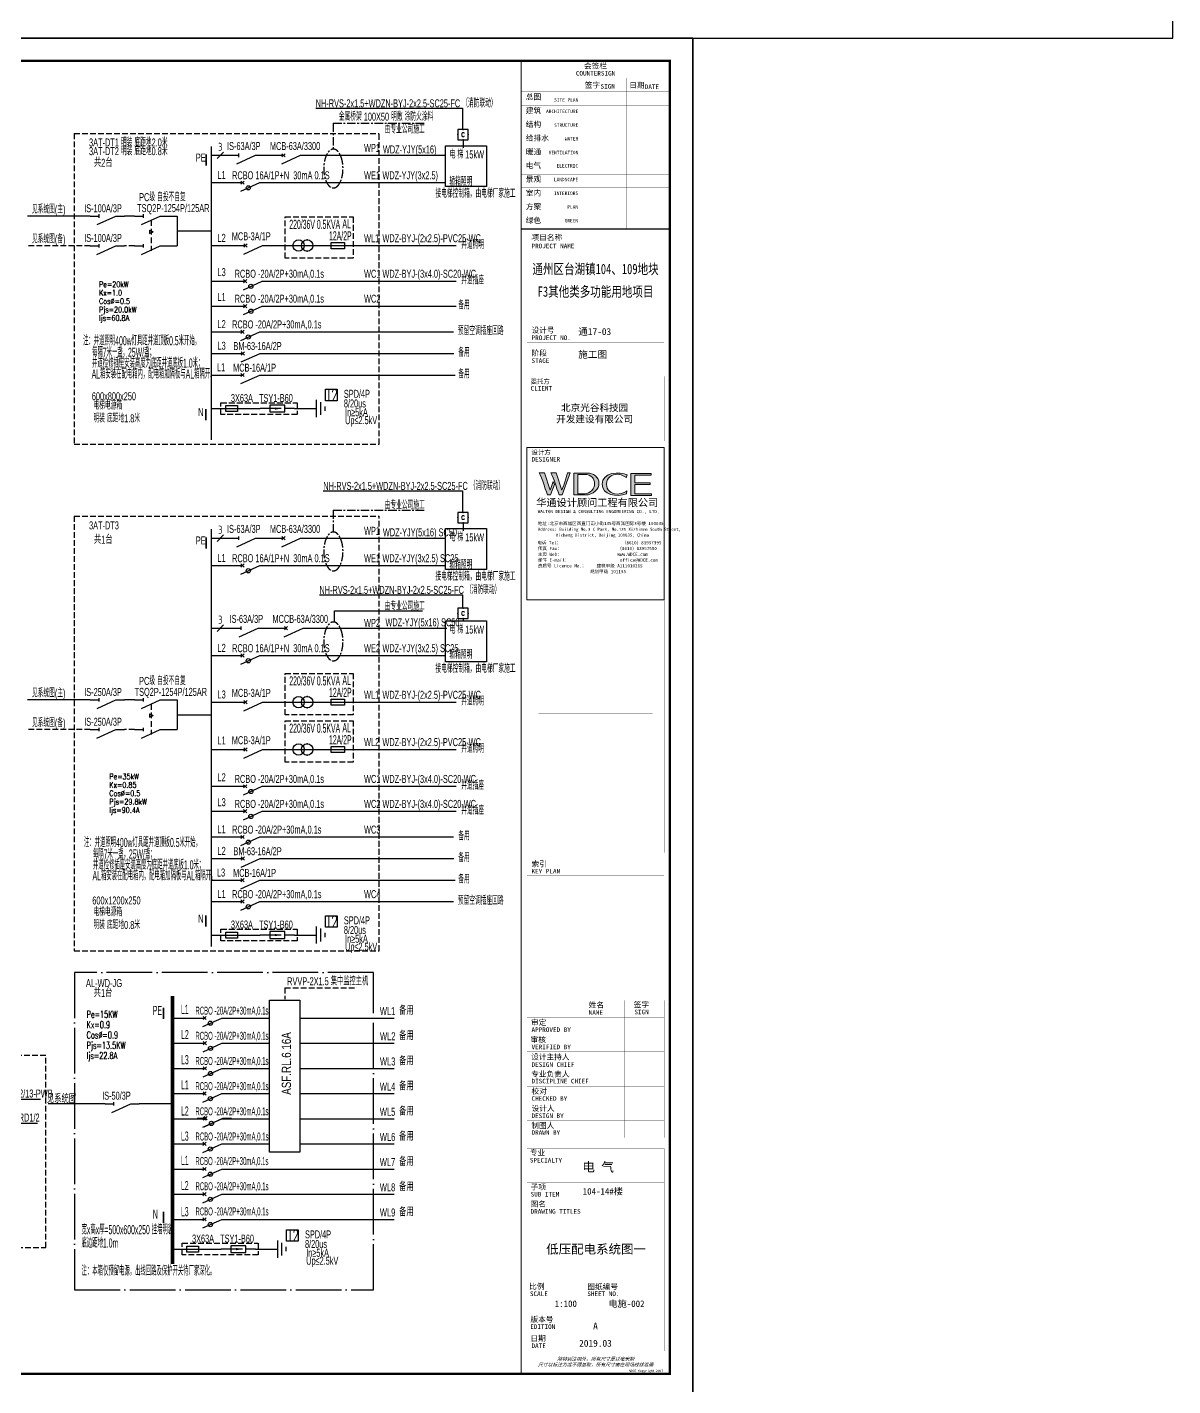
# Model space of a CAD drawing. Extents: x -118086 to 144314, y -110039 to 305761.
# Drawn here: x 82074 to 132184, y 187436 to 246836 of the extents above; entities that cross this region are included whole.
import ezdxf
from ezdxf.enums import TextEntityAlignment as Align

# ---------------------------------------------------------------- set-up
doc = ezdxf.new("R2010")
doc.units = 0
doc.header["$LTSCALE"] = 1000
for name, pattern in [('CENTER', [0.6, 0.375, -0.075, 0.075, -0.075]), ('CONTINOUS', [0]), ('DASH', [0.35, 0.25, -0.1]), ('DOTE', [2.42, 2, -0.2, 0.02, -0.2]), ('HIDDEN', [0.375, 0.25, -0.125])]:
    doc.linetypes.add(name, pattern=pattern)
doc.layers.get('0').update_dxf_attribs({"linetype": 'CONTINUOUS'})
doc.layers.get('Defpoints').update_dxf_attribs({"linetype": 'CONTINUOUS'})
for name, color, linetype in [('ACS_SFG_FM', 3, 'CONTINUOUS'), ('D-TEXT', 7, 'CONTINUOUS'), ('DIM-动力', 3, 'CONTINUOUS'), ('DIM-箱柜', 3, 'CONTINUOUS'), ('DOTLN', 2, 'DASH'), ('DQ', 7, 'CONTINOUS'), ('EL-1', 4, 'DASH'), ('ELEMENT', 3, 'CONTINUOUS'), ('EQUIP-动力', 3, 'CONTINUOUS'), ('EQUIP-消防', 3, 'CONTINUOUS'), ('SHEET_LINE', 6, 'CONTINUOUS'), ('SIG_TEXT', 7, 'CONTINUOUS'), ('TEL_TEXT', 3, 'CONTINUOUS'), ('TEL_TITLE', 7, 'CONTINUOUS'), ('WIRE-照明', 1, 'CONTINUOUS'), ('内审意见修改', 2, 'CONTINUOUS'), ('字', 7, 'CONTINUOUS')]:
    doc.layers.add(name, color=color, linetype=linetype)
doc.layers.add('内审要求修改2.10', color=6, linetype='CONTINUOUS', plot=False)
doc.layers.get('内审要求修改2.10').off()
doc.styles.add('_COMPLEX', font='ros.shx', dxfattribs={"width": 0.6, "bigfont": 'jd.shx'})
doc.styles.add('_HZTXT', font='ROS', dxfattribs={"width": 0.8, "bigfont": 'JD'})
doc.styles.add('_TEL_DIM', font='ROMANS2', dxfattribs={"width": 0.8, "height": 3.5, "bigfont": 'HZDF2'})
doc.styles.add('B', font='ros.shx', dxfattribs={"width": 0.8, "bigfont": 'jd.shx'})
doc.styles.add('DIM_FONT', font='ROMANS', dxfattribs={"bigfont": 'HZTXT'})
doc.styles.add('JD', font='ros.shx', dxfattribs={"width": 0.8, "height": 600, "bigfont": 'hztxt.shx'})
doc.styles.get("Standard").update_dxf_attribs({"font": 'GBENOR', "bigfont": 'GBCBIG'})
doc.styles.add('华文细黑', font='STXIHEI.TTF')
doc.styles.add('图签信息$0$hwxh', font='STXIHEI.TTF')
doc.styles.add('图签信息$0$华文细黑', font='STXIHEI.TTF', dxfattribs={"height": 10})

# ---------------------------------------------------------------- blocks, each defined once
blk = doc.blocks.new('SADF AGF AERG AER GER')
at = {"layer": 'DIM-箱柜'}
blk.add_lwpolyline([(-462150, -1228514), (-378050, -1228514), (-378050, -1287914), (-462150, -1287914)], close=True, dxfattribs=at)
blk = doc.blocks.new('A$C6873132B')
at = {"layer": 'DIM-箱柜'}
blk.add_blockref('SADF AGF AERG AER GER', (378050, 1287914), dxfattribs=at)
blk = doc.blocks.new('M_M7')
for p, q in [((-0.25, -0.2), (0, -0.75)), ((-0.047, -0.297), (0.047, -0.203)), ((-0.047, -0.203), (0.047, -0.297))]:
    blk.add_line(p, q)
for points in [[(0, 0), (0, -0.25)], [(0, -0.75), (0, -1)]]:
    blk.add_lwpolyline(points)
at = {"width": 0.8, "flags": 9}
blk.add_attdef('S', (0.25, -0.5), '', height=0.2, dxfattribs=at)
blk = doc.blocks.new('M_M19DXM')
for p, q in [((-0.25, -0.2), (0, -0.75)), ((-0.047, -0.203), (0.047, -0.297)), ((-0.047, -0.297), (0.047, -0.203))]:
    blk.add_line(p, q)
for points in [[(0, 0), (0, -0.25)], [(0, -0.75), (0, -1)]]:
    blk.add_lwpolyline(points)
blk.add_circle((-0.151, -0.417), 0.0615)
at = {"style": 'DIM_FONT', "width": 0.8, "flags": 9}
blk.add_attdef('S', (0.25, -0.5), '', height=0.2, dxfattribs=at)
blk = doc.blocks.new('M_M8')
for p, q in [((-0.25, -0.2), (0, -0.75)), ((0.05, -0.25), (-0.05, -0.25))]:
    blk.add_line(p, q)
for points in [[(0, 0), (0, -0.25)], [(0, -0.75), (0, -1)]]:
    blk.add_lwpolyline(points)
at = {"style": 'DIM_FONT', "width": 0.8, "flags": 9}
blk.add_attdef('S', (0.25, -0.5), '', height=0.2, dxfattribs=at)
blk = doc.blocks.new('$equip$00002046')
for p, q in [((0.5, 0), (-0.5, 0)), ((-0.5, 0), (-0.5, -1)), ((0.5, -1), (0.5, 0)), ((-0.5, -1), (0.5, -1))]:
    blk.add_line(p, q)
for p in [(0, 0), (-0.5, -0.5), (0, -1), (0.5, -0.5)]:
    blk.add_point(p)
at = {"layer": 'TEL_TEXT', "style": '_TEL_DIM', "flags": 1}
blk.add_attdef('A', text='', height=0.00002, dxfattribs=at).set_placement((0, 0), align=Align.MIDDLE_CENTER)
at = {"layer": 'TEL_TEXT', "style": '_TEL_DIM'}
blk.add_attdef('$TEXT$', text='', height=0.4, dxfattribs=at).set_placement((0, -0.5), align=Align.MIDDLE_CENTER)
blk = doc.blocks.new('$TelecSys$00000014')
blk.add_line((0.4, 0.4), (-0.4, -0.4))
at = {"width": 0.8}
blk.add_attdef('N', text='', height=1, dxfattribs=at).set_placement((-0.02, 1.06), align=Align.MIDDLE)
blk = doc.blocks.new('$equip$00001977')
for centre in [(0, -0.5), (0, -1.25)]:
    blk.add_circle(centre, 0.5)
for p in [(0, 0), (-0.5, -1.25), (0, -1.75), (0.5, -1.25)]:
    blk.add_point(p)
at = {"flags": 9}
blk.add_attdef('A', (0, 0), '', height=0.00002, dxfattribs=at)
blk = doc.blocks.new('M_M24')
for p, q in [((-0.25, -0.375), (0.25, -0.375)), ((-0.1875, -0.5), (0.1875, -0.5)), ((-0.0625, -0.625), (0.0625, -0.625))]:
    blk.add_line(p, q)
blk.add_lwpolyline([(0, 0), (0, -0.375)])
at = {"width": 0.8, "flags": 9}
blk.add_attdef('S', (0.25, -0.5), '', height=0.2, dxfattribs=at)
blk = doc.blocks.new('M_M17')
for p, q in [((-0.1, -0.717), (-0.1, -0.283)), ((-0.1, -0.283), (0.1, -0.283)), ((0, -0.383), (0, -0.717)), ((0.1, -0.283), (0.1, -0.717)), ((0.1, -0.717), (-0.1, -0.717))]:
    blk.add_line(p, q)
for points in [[(0, 0), (0, -0.283)], [(0, -0.717), (0, -1)]]:
    blk.add_lwpolyline(points)
for points in [[(-0.033, -0.567), (0.033, -0.567), (0, -0.367), (0.033, -0.567)], [(0.033, -0.567), (0, -0.367), (-0.033, -0.567), (0.033, -0.567)], [(0, -0.367), (-0.033, -0.567), (0.033, -0.567), (0, -0.367)]]:
    blk.add_solid(points)
at = {"width": 0.8, "flags": 9}
blk.add_attdef('S', (0.25, -0.5), '', height=0.2, dxfattribs=at)
blk = doc.blocks.new('T2')
at = {"layer": 'DOTLN', "linetype": 'DASH'}
blk.add_lwpolyline([(90187, 212212), (93515, 212212), (93515, 211702), (90187, 211702)], close=True, dxfattribs=at)
at = {"layer": 'ELEMENT'}
blk.add_lwpolyline([(90398, 211827), (90398, 212087), (90908, 212087), (90908, 211827)], close=True, dxfattribs=at)
at = {"layer": 'TEL_TEXT', "ltscale": 2}
blk.add_lwpolyline([(94753, 212803), (95266, 212803), (95266, 212299), (94753, 212299)], close=True, dxfattribs=at)
at = {"layer": 'WIRE-照明'}
for p, q in [((89771, 211957), (91898, 211957)), ((93398, 211957), (94211, 211957))]:
    blk.add_line(p, q, dxfattribs=at)
at = {"layer": 'ELEMENT', "yscale": 1500, "zscale": 1500}
for name, p, xscale, rotation in [('M_M17', (93398, 211957), -1500, 270), ('M_M24', (93805, 211957), 1500, 90)]:
    blk.add_blockref(name, p, dxfattribs=dict(at, xscale=xscale, rotation=rotation))
at = {"layer": 'TEL_TEXT', "style": '_TEL_DIM', "width": 0.64}
blk.add_text('T2', height=500, dxfattribs=at).set_placement((94798, 212299))
at = {"layer": 'TEL_TEXT', "ltscale": 2, "style": '_COMPLEX', "width": 0.6}
for s, p in [('SPD/4P', (95563, 212426)), ('3X63A   TSY1-B60', (90622, 212242)), ('8/20us', (95563, 212005)), ('Up≤2.5kV', (95615, 211275)), ('In≥5kA', (95615, 211621))]:
    blk.add_text(s, height=350, dxfattribs=at).set_placement(p)
blk = doc.blocks.new('图签信息$0$WDCE Copyright200X')
at = {"const_width": 0.016}
blk.add_lwpolyline([(-10.6, 1.26, 1), (-11.4, 1.26, 1)], format="xyb", close=True, dxfattribs=at)
at = {"style": '图签信息$0$华文细黑'}
for s, p in [('WDCE ', (-11.46, 0.5)), ('     Copyright ', (-3.51, 0.5))]:
    blk.add_text(s, height=1, dxfattribs=at).set_placement(p, align=Align.BOTTOM_RIGHT)
blk.add_text('c', height=0.6, dxfattribs=at).set_placement((-11.04, 1.35), align=Align.MIDDLE_CENTER)
blk.add_attdef('200X', text='', height=1, dxfattribs=at).set_placement((-0.45, 0.5), align=Align.BOTTOM_RIGHT)
blk = doc.blocks.new('图签信息$0$logo2')
h = blk.add_hatch(color=7)
h.paths.add_polyline_path([(19.02, -7.36), (15.84, -7.36), (15.84, -3.97), (18.97, -3.97), (18.97, -4.24), (16.46, -4.24), (16.46, -5.45), (18.81, -5.45), (18.81, -5.69), (16.47, -5.69), (16.47, -7.12), (19.02, -7.12)])
edge = h.paths.add_edge_path()
edge.add_spline(control_points=[(15.26, -4.21), (15.26, -4.21), (15.13, -4.65), (15.13, -4.65), (15.13, -4.65), (14.62, -4.1), (13.73, -4.1), (13.04, -4.1), (12.07, -4.54), (12.08, -5.62), (12.08, -6.49), (12.77, -7.16), (13.73, -7.17), (14.66, -7.17), (15.23, -6.68), (15.23, -6.68), (15.23, -6.68), (15.16, -7.11), (15.16, -7.11), (13.63, -7.7), (11.42, -7.29), (11.41, -5.64), (11.4, -3.72), (14.16, -3.66), (15.26, -4.21)], knot_values=[0, 0, 0, 0, 1, 1, 1, 2, 2, 2, 3, 3, 3, 4, 4, 4, 5, 5, 5, 6, 6, 6, 7, 7, 7, 8, 8, 8, 8], degree=3, periodic=0)
edge = h.paths.add_edge_path(flags=16)
edge.add_spline(control_points=[(10.23, -5.57), (10.23, -5.16), (10.12, -4.83), (9.9, -4.58), (9.63, -4.27), (9.23, -4.12), (8.69, -4.12), (8.69, -4.12), (7.64, -4.12), (7.64, -4.12), (7.64, -4.12), (7.64, -7.1), (7.64, -7.1), (7.64, -7.1), (8.66, -7.1), (8.66, -7.1), (9.13, -7.1), (9.52, -6.93), (9.82, -6.6), (10.09, -6.31), (10.23, -5.96), (10.23, -5.57)], knot_values=[0, 0, 0, 0, 1, 1, 1, 2, 2, 2, 3, 3, 3, 4, 4, 4, 5, 5, 5, 6, 6, 6, 7, 7, 7, 7], degree=3, periodic=0)
edge = h.paths.add_edge_path()
edge.add_spline(control_points=[(10.92, -5.51), (10.92, -5.96), (10.72, -6.37), (10.34, -6.72), (9.92, -7.1), (9.41, -7.29), (8.82, -7.29), (8.82, -7.29), (7.03, -7.29), (7.03, -7.29), (7.03, -7.29), (7.03, -3.92), (7.03, -3.92), (7.03, -3.92), (9.1, -3.92), (9.1, -3.92), (9.59, -3.92), (10.01, -4.06), (10.36, -4.34), (10.73, -4.64), (10.92, -5.03), (10.92, -5.51)], knot_values=[0, 0, 0, 0, 1, 1, 1, 2, 2, 2, 3, 3, 3, 4, 4, 4, 5, 5, 5, 6, 6, 6, 7, 7, 7, 7], degree=3, periodic=0)
at = {"lineweight": 0}
blk.add_lwpolyline([(19.02, -7.36), (15.84, -7.36), (15.84, -3.97), (18.97, -3.97), (18.97, -4.24), (16.46, -4.24), (16.46, -5.45), (18.81, -5.45), (18.81, -5.69), (16.47, -5.69), (16.47, -7.12), (19.02, -7.12), (19.02, -7.36)], dxfattribs=at)
for points, knots in [([(10.92, -5.51), (10.92, -5.96), (10.72, -6.37), (10.34, -6.72), (9.92, -7.1), (9.41, -7.29), (8.82, -7.29), (8.82, -7.29), (7.03, -7.29), (7.03, -7.29), (7.03, -7.29), (7.03, -3.92), (7.03, -3.92), (7.03, -3.92), (9.1, -3.92), (9.1, -3.92), (9.59, -3.92), (10.01, -4.06), (10.36, -4.34), (10.73, -4.64), (10.92, -5.03), (10.92, -5.51)], [0, 0, 0, 0, 1, 1, 1, 2, 2, 2, 3, 3, 3, 4, 4, 4, 5, 5, 5, 6, 6, 6, 7, 7, 7, 7]), ([(10.23, -5.57), (10.23, -5.16), (10.12, -4.83), (9.9, -4.58), (9.63, -4.27), (9.23, -4.12), (8.69, -4.12), (8.69, -4.12), (7.64, -4.12), (7.64, -4.12), (7.64, -4.12), (7.64, -7.1), (7.64, -7.1), (7.64, -7.1), (8.66, -7.1), (8.66, -7.1), (9.13, -7.1), (9.52, -6.93), (9.82, -6.6), (10.09, -6.31), (10.23, -5.96), (10.23, -5.57)], [0, 0, 0, 0, 1, 1, 1, 2, 2, 2, 3, 3, 3, 4, 4, 4, 5, 5, 5, 6, 6, 6, 7, 7, 7, 7]), ([(15.26, -4.21), (15.26, -4.21), (15.13, -4.65), (15.13, -4.65), (15.13, -4.65), (14.62, -4.1), (13.73, -4.1), (13.04, -4.1), (12.07, -4.54), (12.08, -5.62), (12.08, -6.49), (12.77, -7.16), (13.73, -7.17), (14.66, -7.17), (15.23, -6.68), (15.23, -6.68), (15.23, -6.68), (15.16, -7.11), (15.16, -7.11), (13.63, -7.7), (11.42, -7.29), (11.41, -5.64), (11.4, -3.72), (14.16, -3.66), (15.26, -4.21)], [0, 0, 0, 0, 1, 1, 1, 2, 2, 2, 3, 3, 3, 4, 4, 4, 5, 5, 5, 6, 6, 6, 7, 7, 7, 8, 8, 8, 8])]:
    blk.add_open_spline(points, degree=3, knots=knots, dxfattribs=at)
blk = doc.blocks.new('图签信息$0$logo1')
h = blk.add_hatch(color=8)
edge = h.paths.add_edge_path()
edge.add_spline(control_points=[(3.86, -5.21), (3.63, -5.88), (3.39, -6.56), (3.39, -6.56), (3.39, -6.56), (2.5, -3.91), (2.5, -3.91), (2.5, -3.91), (1.8, -3.91), (1.69, -3.91), (2.02, -4.39), (2.95, -7.27), (2.95, -7.27), (2.95, -7.27), (3.44, -7.27), (3.44, -7.27), (3.44, -7.27), (4.03, -5.66), (4.03, -5.66), (4.03, -5.66), (3.86, -5.21), (3.86, -5.21)], knot_values=[0, 0, 0, 0, 1, 1, 1, 2, 2, 2, 3, 3, 3, 4, 4, 4, 5, 5, 5, 6, 6, 6, 7, 7, 7, 7], degree=3, periodic=0)
h = blk.add_hatch(color=7)
edge = h.paths.add_edge_path()
edge.add_spline(control_points=[(6.04, -3.91), (6.09, -4.1), (5.2, -6.56), (5.2, -6.56), (5.2, -6.56), (4.3, -3.91), (4.3, -3.91), (4.3, -3.91), (3.6, -3.91), (3.49, -3.91), (3.82, -4.39), (4.75, -7.27), (4.75, -7.27), (4.75, -7.27), (5.24, -7.27), (5.24, -7.27), (5.24, -7.27), (6.33, -4.3), (6.33, -4.3), (6.33, -4.3), (6.48, -3.91), (6.48, -3.91), (6.48, -3.91), (6.21, -3.91), (6.04, -3.91)], knot_values=[0, 0, 0, 0, 1, 1, 1, 2, 2, 2, 3, 3, 3, 4, 4, 4, 5, 5, 5, 6, 6, 6, 7, 7, 7, 8, 8, 8, 8], degree=3, periodic=0)
at = {"color": 8, "lineweight": 0}
blk.add_open_spline([(3.86, -5.21), (3.63, -5.88), (3.39, -6.56), (3.39, -6.56), (3.39, -6.56), (2.5, -3.91), (2.5, -3.91), (2.5, -3.91), (1.8, -3.91), (1.69, -3.91), (2.02, -4.39), (2.95, -7.27), (2.95, -7.27), (2.95, -7.27), (3.44, -7.27), (3.44, -7.27), (3.44, -7.27), (4.03, -5.66), (4.03, -5.66), (4.03, -5.66), (3.86, -5.21), (3.86, -5.21)], degree=3, knots=[0, 0, 0, 0, 1, 1, 1, 2, 2, 2, 3, 3, 3, 4, 4, 4, 5, 5, 5, 6, 6, 6, 7, 7, 7, 7], dxfattribs=at)
at = {"lineweight": 0}
blk.add_open_spline([(6.04, -3.91), (6.09, -4.1), (5.2, -6.56), (5.2, -6.56), (5.2, -6.56), (4.3, -3.91), (4.3, -3.91), (4.3, -3.91), (3.6, -3.91), (3.49, -3.91), (3.82, -4.39), (4.75, -7.27), (4.75, -7.27), (4.75, -7.27), (5.24, -7.27), (5.24, -7.27), (5.24, -7.27), (6.33, -4.3), (6.33, -4.3), (6.33, -4.3), (6.48, -3.91), (6.48, -3.91), (6.48, -3.91), (6.21, -3.91), (6.04, -3.91)], degree=3, knots=[0, 0, 0, 0, 1, 1, 1, 2, 2, 2, 3, 3, 3, 4, 4, 4, 5, 5, 5, 6, 6, 6, 7, 7, 7, 8, 8, 8, 8], dxfattribs=at)
blk.add_blockref('图签信息$0$logo2', (0, 0))
blk = doc.blocks.new('图签信息$0$时间-logo')
at = {"layer": 'Defpoints', "lineweight": 0}
blk.add_lwpolyline([(0, -23.46), (-21.17, -23.46), (-21.17, 0), (0, 0), (0, -23.46)], dxfattribs=at)
blk.add_blockref('图签信息$0$logo1', (-20.97, 0))
at = {"style": '图签信息$0$hwxh'}
for s, height, p in [('华通设计顾问工程有限公司 ', 1.15, (-19.73, -9.05)), ('WALTON DESIGN & CONSULTING ENGINEERING CO., LTD.', 0.5, (-19.5, -10.1)), ('Address: Building No.3 C-Park, No.135 Xizhimen South Street, ', 0.47, (-19.48, -12.83)), ('地址:北京市西城区西直门南小街135号西派国际3号楼 100035', 0.5, (-19.48, -11.94)), ('电话 Tel：                        （8610）83957395 ', 0.5, (-19.56, -14.91)), ('Xicheng District, Beijing 100035, China ', 0.47, (-16.69, -13.72)), ('传真 Fax：                      （8610）83957590 ', 0.5, (-19.48, -15.8)), ('主页 Web：                      www.WDCE.com ', 0.5, (-19.48, -16.69)), ('资质号 Licence No.：    建筑甲级 A111010265 ', 0.5, (-19.48, -18.47)), ('邮件 E-mail：                    office@WDCE.com ', 0.5, (-19.48, -17.58)), ('   规划甲级 101195', 0.5, (-12.6, -19.36))]:
    blk.add_text(s, height=height, dxfattribs=at).set_placement(p)
blk = doc.blocks.new('图签信息')
at = {"const_width": 0.5}
for points in [[(-65, 574), (-65, 500.5), (0, 500.5), (0, 574)], [(-65, 0), (0, 0), (0, 500.5), (-65, 500.5)]]:
    blk.add_lwpolyline(points, close=True, dxfattribs=at)
at = {"const_width": 0.05}
for points in [[(-65, 566.5), (0, 566.5)], [(-39.14, 566.5), (-39.14, 500.5)], [(-19.1, 566.5), (-19.1, 500.5)], [(-65, 560.5), (0, 560.5)], [(-65, 554.5), (0, 554.5)], [(-65, 548.5), (0, 548.5)], [(-65, 542.5), (0, 542.5)], [(-65, 536.5), (0, 536.5)], [(-65, 530.5), (0, 530.5)], [(-65, 524.5), (0, 524.5)], [(-65, 518.5), (0, 518.5)], [(-65, 512.5), (0, 512.5)], [(-65, 512.5), (0, 512.5)], [(-65, 506.5), (0, 506.5)], [(-65, 500.5), (0, 500.5)], [(-62.5, 450.87), (-2.5, 450.87)], [(-62.5, 440.87), (-2.5, 440.87)], [(-2.5, 407.85), (-2.5, 436.12), (-62.5, 436.12), (-62.5, 407.85)], [(-62.5, 407.85), (-2.5, 407.85)], [(-62.5, 404.92), (-62.5, 227.83)], [(-62.5, 404.92), (-2.5, 404.92)], [(-62.5, 227.83), (-2.5, 227.83), (-2.5, 404.92)], [(-57.5, 338.36), (-7.5, 338.36)], [(-57.5, 288.83), (-7.5, 288.83)], [(-57.5, 234.85), (-7.5, 234.85)], [(-62.5, 227.83), (-2.5, 227.83)], [(-62.5, 217.74), (-2.5, 217.74)], [(-62.5, 103.26), (-2.5, 103.26), (-2.5, 163.26), (-62.5, 163.26), (-62.5, 103.26)], [(-37.5, 163.26), (-37.5, 103.26)], [(-20, 163.26), (-20, 103.26)], [(-62.5, 155.76), (-2.5, 155.76)], [(-62.5, 148.26), (-2.5, 148.26)], [(-62.5, 140.76), (-2.5, 140.76)], [(-62.5, 133.26), (-2.5, 133.26)], [(-62.5, 125.76), (-2.5, 125.76)], [(-62.5, 118.26), (-2.5, 118.26)], [(-62.5, 110.76), (-2.5, 110.76)], [(-62.5, 98.5), (-2.5, 98.5), (-2.5, 10), (-62.5, 10), (-62.5, 98.5)], [(-62.5, 83.5), (-2.5, 83.5)], [(-62.5, 76), (-2.5, 76)], [(-62.5, 40), (-2.5, 40)], [(-37.5, 40), (-37.5, 26)], [(-62.5, 26), (-2.5, 26)], [(-62.5, 18), (-2.5, 18)]]:
    blk.add_lwpolyline(points, dxfattribs=at)
at = {"ltscale": 0.001, "xscale": 2.834689937531525, "yscale": 2.834689937531525, "zscale": 2.834689937531525}
blk.add_blockref('图签信息$0$时间-logo', (-2.5, 404.92), dxfattribs=at)
blk.add_blockref('图签信息$0$WDCE Copyright200X', (-2.5, 0)).add_auto_attribs({'200X': '2007'})
at = {"style": '图签信息$0$华文细黑'}
for s, height, p in [('会签栏', 2.4, (-32.5, 573)), ('COUNTERSIGN', 2, (-32.5, 569.6))]:
    blk.add_text(s, height=height, dxfattribs=at).set_placement(p, align=Align.TOP_CENTER)
for s, height, p in [('签字', 2.4, (-37.22, 564.63)), ('日期', 2.4, (-17.79, 564.58)), ('总图', 2.4, (-63, 559.5)), ('SIGN', 2, (-30.32, 563.88)), ('DATE', 2, (-10.96, 563.7)), ('建筑', 2.4, (-63, 553.5)), ('结构', 2.4, (-63, 547.5)), ('给排水', 2.4, (-63, 541.5)), ('暖通', 2.4, (-63, 535.5)), ('电气', 2.4, (-63, 529.5)), ('景观', 2.4, (-63, 523.5)), ('室内', 2.4, (-63, 517.5)), ('方案', 2.4, (-63, 511.5)), ('绿色', 2.4, (-63, 505.5)), ('项目名称', 2.4, (-60.5, 498)), ('PROJECT NAME', 2, (-60.5, 494.08)), ('设计号', 2.4, (-60.54, 457.48)), ('PROJECT NO.', 2, (-60.5, 453.97)), ('阶段', 2.4, (-60.5, 447.47)), ('STAGE', 2, (-60.5, 443.97)), ('委托方', 2, (-60.9, 434.86)), ('CLIENT', 2, (-60.9, 431.86)), ('设计方', 2, (-60.5, 403.83)), ('DESIGNER', 2, (-60.5, 400.83)), ('KEY PLAN', 2, (-60.5, 220.74)), ('索引', 2.4, (-60.5, 224.14)), ('姓名', 2.4, (-35.5, 162.47)), ('签字', 2.4, (-15.81, 162.57)), ('审定', 2.4, (-60.73, 154.81)), ('NAME', 2, (-35.5, 158.96)), ('SIGN', 2, (-15.5, 159.2)), ('APPROVED BY', 2, (-60.5, 151.44)), ('审核', 2.4, (-60.95, 147.29)), ('VERIFIED BY', 2, (-60.5, 143.91)), ('设计主持人', 2.4, (-60.68, 139.76)), ('专业负责人', 2.4, (-60.67, 132.26)), ('DESIGN CHIEF', 2, (-60.5, 136.19)), ('校对', 2.4, (-60.5, 124.76)), ('DISCIPLINE CHIEF', 2, (-60.5, 128.98)), ('CHECKED BY', 2, (-60.5, 121.37)), ('设计人', 2.4, (-60.5, 117.26)), ('DESIGN BY', 2, (-60.5, 113.83)), ('制图人', 2.4, (-60.61, 109.76)), ('DRAWN BY', 2, (-60.5, 106.5)), ('专业', 2.4, (-61.23, 97.93)), ('SPECIALTY', 2, (-61.23, 94.38)), ('SUB ITEM', 2, (-60.88, 79.5)), ('子项', 2.4, (-60.88, 82.92)), ('DRAWING TITLES', 2, (-60.91, 72)), ('图名', 2.4, (-60.91, 75.41)), ('比例', 2.4, (-61.56, 39.42)), ('SCALE', 2, (-61.19, 36)), ('SHEET NO.', 2, (-36.1, 36)), ('图纸编号', 2.4, (-36.1, 39.32)), ('版本号', 2.4, (-61, 25.03)), ('EDITION', 2, (-61.06, 21.61)), ('日期', 2.4, (-61, 16.68)), ('DATE', 2, (-60.5, 13.26))]:
    blk.add_text(s, height=height, dxfattribs=at).set_placement(p, align=Align.TOP_LEFT)
for s, p in [('ARCHITECTURE', (-40.06, 552.7)), ('SITE PLAN', (-40.06, 557.7)), ('STRUCTURE', (-40.06, 546.7)), ('WATER', (-40.06, 540.7)), ('VENTILATION', (-40.06, 534.7)), ('ELECTRIC', (-40.14, 528.89)), ('LANDSCAPE', (-40.14, 522.89)), ('INTERIORS', (-40.14, 516.89)), ('PLAN', (-40.14, 510.89)), ('GREEN', (-40.14, 504.89))]:
    blk.add_text(s, height=1.5, dxfattribs=at).set_placement(p, align=Align.TOP_RIGHT)
at = {"color": 4, "style": '图签信息$0$华文细黑', "width": 0.75}
for s, p in [('通州区台湖镇104、109地块', (-32.5, 480.78)), ('F3其他类多功能用地项目', (-32.5, 470.91))]:
    blk.add_text(s, height=4.5, dxfattribs=at).set_placement(p, align=Align.CENTER)
at = {"color": 4, "style": '图签信息$0$华文细黑'}
for s, p in [('A', (-32.53, 19.4)), ('2019.03', (-32.53, 11.84))]:
    blk.add_text(s, height=3, dxfattribs=at).set_placement(p, align=Align.CENTER)
at = {"style": '图签信息$0$华文细黑', "oblique": 20}
for s, p in [('除特别注明外，所有尺寸是以毫米制', (-32.5, 6.5)), ('尺寸以标注为准不得量取，所有尺寸需在现场校核准确', (-32.5, 4))]:
    blk.add_text(s, height=1.5, dxfattribs=at).set_placement(p, align=Align.MIDDLE_CENTER)
at = {"color": 4, "ltscale": 0.001, "char_height": 3, "width": 58.4895, "style": '图签信息$0$华文细黑'}
for s, insert, attachment_point in [('通17-03', (-40.06, 455.51), 4), ('施工图', (-40.06, 445.51), 4), ('北京光谷科技园\\P开发建设有限公司', (-32.9, 419.71), 5)]:
    blk.add_mtext(s, dxfattribs=dict(at, insert=insert, attachment_point=attachment_point))
blk = doc.blocks.new('图签-A1')
at = {"color": 2}
blk.add_blockref('图签信息', (0, 0), dxfattribs=at)

msp = doc.modelspace()

# ---------------------------------------------------------------- linework, layer by layer
at = {"linetype": 'DASH'}
for p, q in [((84129, 242194), (84129, 228605)), ((84129, 242194), (97468, 242194)), ((97468, 228605), (97468, 242194)), ((84129, 228605), (97468, 228605)), ((84129, 225454), (84129, 206457)), ((84129, 225454), (97473, 225454)), ((97473, 206457), (97473, 225454)), ((84129, 206457), (97473, 206457))]:
    msp.add_line(p, q, dxfattribs=at)
at = {"linetype": 'DOTE'}
for p, q in [((97219, 205510), (84143, 205510)), ((84143, 205510), (84143, 191628)), ((97219, 191628), (97219, 205510)), ((84143, 191628), (97219, 191628))]:
    msp.add_line(p, q, dxfattribs=at)
at = {"ltscale": 0.001}
for p, q in [((80129, 199965), (82659, 199965)), ((80129, 198915), (82530, 198915))]:
    msp.add_line(p, q, dxfattribs=at)
at = {"linetype": 'Continuous', "const_width": 72.9}
for points in [[(89907, 241275), (89907, 240778)], [(89883, 230147), (89883, 229650)], [(89907, 224535), (89907, 224038)], [(89883, 208000), (89883, 207503)], [(88033, 203965), (88033, 203468)], [(88033, 195057), (88033, 194560)]]:
    msp.add_lwpolyline(points, dxfattribs=at)
at = {"layer": 'ACS_SFG_FM'}
for p, q in [((95157, 237287), (96171, 237287)), ((95157, 217326), (96171, 217326)), ((95157, 215257), (96171, 215257))]:
    msp.add_line(p, q, dxfattribs=at)
for points in [[(95372, 237424), (95957, 237424), (95957, 237150), (95372, 237150)], [(95372, 217463), (95957, 217463), (95957, 217189), (95372, 217189)], [(95372, 215394), (95957, 215394), (95957, 215120), (95372, 215120)]]:
    msp.add_lwpolyline(points, close=True, dxfattribs=at)
at = {"layer": 'DIM-动力', "linetype": 'DASH'}
for p, q in [((93356, 238537, 0), (96336, 238537, 0)), ((93356, 236737, 0), (93356, 238537, 0)), ((96336, 238537, 0), (96336, 236737, 0)), ((96336, 236737, 0), (93356, 236737, 0)), ((93356, 218576, 0), (96336, 218576, 0)), ((93356, 216776, 0), (93356, 218576, 0)), ((96336, 218576, 0), (96336, 216776, 0)), ((96336, 216776, 0), (93356, 216776, 0)), ((93356, 216506, 0), (96336, 216506, 0)), ((93356, 214706, 0), (93356, 216506, 0)), ((96336, 216506, 0), (96336, 214706, 0)), ((96336, 214706, 0), (93356, 214706, 0))]:
    msp.add_line(p, q, dxfattribs=at)
at = {"layer": 'DOTLN', "linetype": 'DASH'}
msp.add_lwpolyline([(72536, 193480), (82894, 193480), (82894, 201879), (72536, 201879)], close=True, dxfattribs=at)
at = {"layer": 'DQ'}
msp.add_lwpolyline([(94004, 197657), (92676, 197657), (92676, 204301), (94004, 204301)], close=True, dxfattribs=at)
at = {"layer": 'TEL_TEXT', "color": 3, "linetype": 'CENTER'}
for p, q in [((95465, 242634), (99444, 242634)), ((95465, 242634), (95465, 241503)), ((95465, 225713), (99444, 225713)), ((95465, 225713), (95465, 224763))]:
    msp.add_line(p, q, dxfattribs=at)
at = {"layer": 'TEL_TEXT', "ltscale": 2}
for p, q in [((95515, 220824), (95515, 221324)), ((95515, 221324), (99360, 221324))]:
    msp.add_line(p, q, dxfattribs=at)
at = {"layer": 'TEL_TEXT', "color": 3, "linetype": 'CENTER', "extrusion": (0, 0, -1)}
for centre in [(95467, 240655), (95467, 223915), (95467, 219981)]:
    msp.add_ellipse(centre, major_axis=(0, -848), ratio=0.497812, dxfattribs=at)
at = {"layer": 'TEL_TITLE'}
for points in [[(27084, 246361), (132184, 246361), (132184, 305761), (27084, 305761)], [(27084, 186961), (111184, 186961), (111184, 246361), (27084, 246361)]]:
    msp.add_lwpolyline(points, close=True, dxfattribs=at)
at = {"layer": 'TEL_TITLE', "const_width": 100}
msp.add_lwpolyline([(29584, 187961), (110184, 187961), (110184, 245361), (29584, 245361)], close=True, dxfattribs=at)
at = {"layer": 'WIRE-照明'}
for p, q in [((94695, 243290), (101111, 243290)), ((101111, 243290), (101111, 242362)), ((101137, 241912), (101137, 241554)), ((90135, 241234), (90939, 241234)), ((92439, 241234), (92909, 241234)), ((94409, 241234), (100326, 241234)), ((90135, 240038), (91122, 240038)), ((92622, 240038), (100326, 240038)), ((84828, 238579), (82094, 238579)), ((86768, 238579), (86328, 238579)), ((88268, 238579), (88629, 238579)), ((88629, 238579), (88629, 237279)), ((87430, 237964), (87430, 237817)), ((87430, 237964), (87589, 237891)), ((87430, 237817), (87589, 237891)), ((88629, 237929), (90135, 237929)), ((88265, 237279), (88629, 237279)), ((90135, 237287), (91246, 237287)), ((92746, 237287), (95784, 237287)), ((95044, 237287), (100839, 237287)), ((90135, 235733, 0), (91246, 235733, 0)), ((90247, 235733, 0), (91246, 235733, 0)), ((92734, 235733, 0), (96685, 235733, 0)), ((95044, 235733), (100839, 235733)), ((90135, 234643, 0), (91234, 234643, 0)), ((92734, 234643, 0), (96685, 234643, 0)), ((95044, 234643), (100839, 234643)), ((90135, 233518, 0), (91122, 233518, 0)), ((90135, 233518, 0), (91122, 233518, 0)), ((92622, 233518, 0), (100721, 233518, 0)), ((90135, 232573, 0), (91122, 232573, 0)), ((92622, 232573, 0), (100739, 232573, 0)), ((90135, 231628, 0), (91310, 231628, 0)), ((92622, 231628, 0), (100788, 231628, 0)), ((95026, 226563), (101111, 226563)), ((101111, 226563), (101111, 225622)), ((101137, 225172), (101137, 224814)), ((90135, 224494), (90939, 224494)), ((92439, 224494), (92909, 224494)), ((94409, 224494), (100326, 224494)), ((90135, 223297), (91122, 223297)), ((92622, 223297), (100326, 223297)), ((94859, 222018), (101111, 222018)), ((101111, 222018), (101111, 221430)), ((101137, 220980), (101137, 220880)), ((90135, 220560), (91246, 220560)), ((90247, 220560), (91246, 220560)), ((92551, 220560), (93021, 220560)), ((94521, 220560), (100437, 220560)), ((90135, 219363), (91122, 219363)), ((92622, 219363), (100326, 219363)), ((84828, 217427), (82094, 217427)), ((86768, 217427), (86328, 217427)), ((88268, 217427), (88629, 217427)), ((88629, 217427), (88629, 216128)), ((87430, 216813), (87430, 216666)), ((87430, 216813), (87589, 216740)), ((90135, 217326), (91246, 217326)), ((92746, 217326), (95784, 217326)), ((95044, 217326), (100839, 217326)), ((87430, 216666), (87589, 216740)), ((88629, 216778), (90135, 216778)), ((88265, 216128), (88629, 216128)), ((90135, 215257), (91246, 215257)), ((90247, 215257), (91246, 215257)), ((92746, 215257), (95784, 215257)), ((95044, 215257), (100839, 215257)), ((90135, 213646), (91246, 213646)), ((90247, 213646), (91246, 213646)), ((92734, 213646), (96685, 213646)), ((95044, 213646, 0), (100839, 213646, 0)), ((90135, 212556), (91234, 212556)), ((92734, 212556), (96685, 212556)), ((95044, 212556, 0), (100839, 212556, 0)), ((90135, 211431), (91122, 211431)), ((90135, 211431), (91122, 211431)), ((92622, 211431), (100721, 211431)), ((90135, 210486), (91122, 210486)), ((92622, 210486), (100739, 210486)), ((90135, 209541), (91310, 209541)), ((92622, 209541), (100788, 209541)), ((90135, 208608, 0), (91122, 208608, 0)), ((90135, 208608, 0), (91122, 208608, 0)), ((92622, 208608, 0), (100721, 208608, 0)), ((88433, 203517), (89837, 203517)), ((90774, 203517), (92678, 203517)), ((94004, 203517), (98125, 203517)), ((88440, 202417), (89844, 202417)), ((90781, 202417), (92679, 202416)), ((94004, 202417), (98132, 202417)), ((88438, 201316), (89842, 201316)), ((90779, 201316), (92677, 201316)), ((94002, 201316), (98129, 201316)), ((88433, 200216), (89837, 200216)), ((90774, 200216), (92677, 200216)), ((94004, 200216), (98125, 200216)), ((88433, 199115), (89837, 199115)), ((90774, 199115), (92676, 199115)), ((94004, 199115), (98125, 199115)), ((88431, 198015), (89835, 198015)), ((90772, 198015), (92676, 198015)), ((94004, 198015), (98125, 198015)), ((88431, 196914), (89835, 196914)), ((90772, 196914), (98122, 196914)), ((88431, 195814), (89835, 195814)), ((90772, 195814), (98122, 195814)), ((88431, 194713), (89835, 194713)), ((90772, 194713), (98122, 194713))]:
    msp.add_line(p, q, dxfattribs=at)
at = {"layer": 'WIRE-照明', "linetype": 'HIDDEN'}
for p, q in [((87492, 238396), (87492, 237060)), ((87492, 217245), (87492, 215909))]:
    msp.add_line(p, q, dxfattribs=at)
at = {"layer": 'WIRE-照明', "linetype": 'DASH'}
for p, q in [((84828, 237279), (82094, 237279)), ((86768, 237279), (86328, 237279)), ((84828, 216128), (82094, 216128)), ((86768, 216128), (86328, 216128)), ((93341, 204842, 0), (96499, 204842, 0)), ((93341, 204842, 0), (93341, 204336, 0))]:
    msp.add_line(p, q, dxfattribs=at)
at = {"layer": 'WIRE-照明', "linetype": 'Continuous'}
for p, q in [((85479, 199765), (82999, 199765)), ((88435, 199765), (86979, 199765))]:
    msp.add_line(p, q, dxfattribs=at)
at = {"layer": 'WIRE-照明'}
for points, const_width in [([(90135, 228784), (90135, 241631)], 60), ([(90135, 206636), (90135, 224891)], 60), ([(88435, 204485), (88435, 192755)], 160)]:
    msp.add_lwpolyline(points, dxfattribs=dict(at, const_width=const_width))
for points in [[(100368, 241653), (102167, 241653), (102167, 239867), (100368, 239867)], [(100368, 224912), (102167, 224912), (102167, 223127), (100368, 223127)], [(100368, 220880), (102167, 220880), (102167, 219094), (100368, 219094)]]:
    msp.add_lwpolyline(points, close=True, dxfattribs=at)

# ---------------------------------------------------------------- block references
at = {"layer": 'DIM-箱柜'}
msp.add_blockref('SADF AGF AERG AER GER', (489234, 1474875), dxfattribs=at)
at = {"layer": 'DQ', "xscale": 1500, "yscale": 1500, "zscale": 1500, "rotation": 90}
for name, p in [('M_M8', (90939, 241234)), ('M_M8', (84831, 238579)), ('M_M8', (86768, 238579)), ('M_M8', (84828, 237279)), ('M_M8', (86768, 237279)), ('M_M8', (90939, 224494)), ('M_M8', (91051, 220560)), ('M_M8', (84831, 217427)), ('M_M8', (86768, 217427)), ('M_M8', (84828, 216128)), ('M_M8', (86768, 216128)), ('M_M7', (89462, 203517)), ('M_M7', (89469, 202417)), ('M_M7', (89467, 201316)), ('M_M7', (89462, 200216)), ('M_M8', (85479, 199765)), ('M_M7', (89462, 199115)), ('M_M7', (89460, 198015)), ('M_M7', (89460, 196914)), ('M_M7', (89460, 195814)), ('M_M7', (89460, 194713))]:
    msp.add_blockref(name, p, dxfattribs=at)
at = {"layer": 'EL-1'}
for p in [(364, 18205), (364, -4814), (-1336, -18544)]:
    msp.add_blockref('T2', p, dxfattribs=at)
at = {"layer": 'ELEMENT'}
for name, p, xscale, yscale, zscale, rotation in [('M_M7', (92909, 241234), 1500, 1500, 1500, 90), ('M_M19DXM', (91122, 240038), 1500, 1500, 1500, 90), ('M_M7', (91246, 237287), 1500, 1500, 1500, 90), ('M_M19DXM', (91234, 235733, 0), 1500, 1500, 1500, 90), ('M_M19DXM', (91234, 234643, 0), 1500, 1500, 1500, 89.99999999999999), ('M_M19DXM', (91122, 233518, 0), 1500, 1500, 1500, 90), ('M_M7', (91135, 232573, 0), 1500, 1500, 1500, 90), ('M_M7', (91122, 231628, 0), 1500, 1500, 1500, 90), ('M_M7', (92909, 224494), 1500, 1500, 1500, 90), ('M_M19DXM', (91122, 223297), 1500, 1500, 1500, 90), ('M_M7', (93021, 220560), 1500, 1500, 1500, 90), ('M_M19DXM', (91122, 219363), 1500, 1500, 1500, 90), ('M_M7', (91246, 217326), 1500, 1500, 1500, 90), ('M_M7', (91246, 215257), 1500.000000000003, 1500.000000000003, 1500.000000000003, 89.9738561420703), ('M_M19DXM', (91234, 213646), 1500, 1500, 1500, 90), ('M_M19DXM', (91234, 212556), 1500, 1500, 1500, 89.99999999999999), ('M_M19DXM', (91122, 211431), 1500, 1500, 1500, 90), ('M_M7', (91135, 210486), 1500, 1500, 1500, 90), ('M_M7', (91122, 209541), 1500, 1500, 1500, 90), ('M_M19DXM', (91122, 208608, 0), 1500, 1500, 1500, 90), ('M_M19DXM', (89462, 203517), 1500, 1500, 1500, 90), ('M_M19DXM', (89469, 202417), 1500, 1500, 1500, 90), ('M_M19DXM', (89467, 201316), 1500, 1500, 1500, 90), ('M_M19DXM', (89462, 200216), 1500, 1500, 1500, 90), ('M_M19DXM', (89509, 199136), 1500, 1500, 1500, 90), ('M_M19DXM', (89460, 198015), 1500, 1500, 1500, 90), ('M_M19DXM', (89460, 196914), 1500, 1500, 1500, 90), ('M_M19DXM', (89460, 195814), 1500, 1500, 1500, 90), ('M_M19DXM', (89460, 194713), 1500, 1500, 1500, 90)]:
    msp.add_blockref(name, p, dxfattribs=dict(at, xscale=xscale, yscale=yscale, zscale=zscale, rotation=rotation))
at = {"layer": 'EQUIP-动力', "xscale": 500, "yscale": 500, "zscale": 500, "rotation": 90}
for p in [(93697, 237287), (93697, 217326), (93697, 215257)]:
    msp.add_blockref('$equip$00001977', p, dxfattribs=at)
at = {"layer": 'EQUIP-消防', "linetype": 'ByBlock', "xscale": 450, "yscale": 450, "zscale": 450}
for p in [(101137, 242362), (101137, 225622), (101137, 221430)]:
    msp.add_blockref('$equip$00002046', p, dxfattribs=at).add_auto_attribs({'$TEXT$': 'C'})
at = {"layer": 'SHEET_LINE', "color": 6, "xscale": 100, "yscale": 100, "zscale": 100}
msp.add_blockref('图签-A1', (110184, 187961), dxfattribs=at)
at = {"layer": 'SIG_TEXT', "linetype": 'Continuous', "xscale": 350, "yscale": 350, "zscale": 350}
for p in [(90526, 241234), (90526, 224494), (90526, 220560)]:
    msp.add_blockref('$TelecSys$00000014', p, dxfattribs=at).add_auto_attribs({'N': '3'})
at = {"layer": '内审要求修改2.10'}
msp.add_blockref('A$C6873132B', (111184, 186961), dxfattribs=at)

# ---------------------------------------------------------------- texts
at = {"layer": 'D-TEXT', "style": '_HZTXT', "width": 0.45}
for s, p in [('220/36V 0.5KVA', (93540, 238017)), ('AL', (95863, 238041)), ('12A/2P', (95277, 237513)), ('注：井道照明400w灯具距井道顶板0.5米开始，', (84521, 232927)), ('每隔7米一盏，25W/盏；', (84914, 232424)), ('井道检修插座安装高度为底距井道底板1.0米；', (84915, 231949)), ('AL箱安装在配电箱内，配电箱加隔板与AL箱隔开。', (84896, 231475)), ('220/36V 0.5KVA', (93540, 218056)), ('AL', (95863, 218080)), ('12A/2P', (95277, 217552)), ('220/36V 0.5KVA', (93540, 215987)), ('AL', (95863, 216011)), ('12A/2P', (95277, 215483)), ('注：井道照明400w灯具距井道顶板0.5米开始，', (84559, 210991)), ('每隔7米一盏，25W/盏；', (84952, 210488)), ('井道检修插座安装高度为底距井道底板1.0米；', (84953, 210013)), ('AL箱安装在配电箱内，配电箱加隔板与AL箱隔开。', (84934, 209539)), ('PE', (87571, 203649)), ('L1', (88801, 203695)), ('L2', (88808, 202594)), ('L3', (88805, 201494)), ('L1', (88803, 200393)), ('L2', (88803, 199254)), ('L3', (88801, 198154)), ('L1', (88801, 197092)), ('L2', (88801, 195992)), ('N', (87571, 194742)), ('L3', (88801, 194852)), ('宽x高x厚=500x600x250 挂墙明装 ', (84453, 194062)), ('底边距地1.0m', (84453, 193478)), ('注：本箱仅预留电源，出线回路及保护开关待厂家深化。', (84453, 192259))]:
    msp.add_text(s, height=400, dxfattribs=at).set_placement(p)
at = {"layer": 'D-TEXT', "style": '_HZTXT', "width": 0.8}
msp.add_text('ASF.RL.6.16A', height=400, rotation=90, dxfattribs=at).set_placement((93612, 200161))
at = {"layer": 'SIG_TEXT', "style": '_TEL_DIM'}
for s, height, width, p in [('Pe=20kW', 245, 0.8, (85217, 235470)), ('Kx=1.0', 245, 0.8, (85217, 235103)), ('Cos%%C=0.5', 245, 0.8, (85217, 234735)), ('Pjs=20.0kW', 245, 0.8, (85217, 234368)), ('Ijs=60.8A', 245, 0.8, (85217, 234000)), ('Pe=35kW', 245, 0.8, (85668, 213954)), ('Cos%%C=0.5', 245, 0.8, (85668, 213219)), ('Kx=0.85', 245, 0.8, (85668, 213586)), ('Pjs=29.8kW', 245, 0.8, (85668, 212851)), ('Ijs=90.4A', 245, 0.8, (85668, 212484)), ('Pe=15KW', 300, 0.7, (84675, 203526)), ('Kx=0.9', 300, 0.7, (84675, 203076)), ('Cos%%C=0.9', 300, 0.7, (84675, 202626)), ('Pjs=13.5KW', 300, 0.7, (84675, 202176)), ('Ijs=22.8A', 300, 0.7, (84675, 201726))]:
    msp.add_text(s, height=height, dxfattribs=dict(at, width=width)).set_placement(p)
at = {"layer": 'TEL_TEXT', "ltscale": 2, "style": '_COMPLEX'}
for s, width, p in [('NH-RVS-2x1.5+WDZN-BYJ-2x2.5-SC25-FC （消防联动）', 0.55, (94694, 243331)), ('金属桥架 100X50 明敷 涂防火涂料', 0.55, (95705, 242748)), ('由专业公司施工', 0.55, (97712, 242194)), ('IS-63A/3P', 0.55, (90816, 241465)), ('MCB-63A/3300', 0.55, (92692, 241465)), ('WP1', 0.55, (96810, 241381)), ('电 梯 15kW', 0.55, (100556, 241097)), ('L1', 0.55, (90401, 240199)), ('RCBO 16A/1P+N  30mA 0.1S', 0.55, (91038, 240185)), ('WDZ-YJY(3x2.5)', 0.55, (97612, 240185)), ('轿箱照明', 0.55, (100543, 239901)), ('接电梯控制箱，由电梯厂家施工', 0.55, (99931, 239385)), ('见系统图(主)', 0.55, (82285, 238694)), ('见系统图(备)', 0.55, (82285, 237393)), ('L2', 0.55, (90401, 237449)), ('WDZ-BYJ-(2x2.5)-PVC25-WC', 0.55, (97612, 237434)), ('井道照明', 0.55, (101057, 237150)), ('L3', 0.55, (90401, 235953, 0)), ('RCBO -20A/2P+30mA,0.1s', 0.55, (91150, 235881, 0)), ('WDZ-BYJ-(3x4.0)-SC20-WC', 0.55, (97612, 235881)), ('井道插座', 0.55, (101057, 235596)), ('L1', 0.55, (90401, 234862, 0)), ('RCBO -20A/2P+30mA,0.1s', 0.55, (91150, 234790, 0)), ('L2', 0.55, (90401, 233680, 0)), ('RCBO -20A/2P+30mA,0.1s', 0.55, (91038, 233666, 0)), ('预留空调插座回路', 0.55, (100911, 233381, 0)), ('L3', 0.55, (90401, 232735, 0)), ('BM-63-16A/2P', 0.55, (91095, 232720, 0)), ('L1', 0.55, (90375, 231790, 0)), ('MCB-16A/1P', 0.55, (91082, 231775, 0)), ('NH-RVS-2x1.5+WDZN-BYJ-2x2.5-SC25-FC （消防联动）', 0.55, (95025, 226605)), ('由专业公司施工', 0.55, (97712, 225761)), ('IS-63A/3P', 0.55, (90816, 224725)), ('MCB-63A/3300', 0.55, (92692, 224725)), ('WP1', 0.55, (96810, 224641)), ('WDZ-YJY(5x16) SC50 ', 0.55, (97634, 224576)), ('电 梯 15kW', 0.55, (100556, 224357)), ('L1', 0.55, (90401, 223459)), ('RCBO 16A/1P+N  30mA 0.1S', 0.55, (91038, 223444)), ('WDZ-YJY(3x2.5) SC25', 0.55, (97612, 223444)), ('轿箱照明', 0.55, (100543, 223160)), ('接电梯控制箱，由电梯厂家施工', 0.55, (99931, 222645)), ('NH-RVS-2x1.5+WDZN-BYJ-2x2.5-SC25-FC （消防联动）', 0.55, (94858, 222059)), ('由专业公司施工', 0.55, (97712, 221345)), ('IS-63A/3P', 0.55, (90927, 220791)), ('MCCB-63A/3300', 0.55, (92803, 220791)), ('WP2', 0.55, (96810, 220615)), ('WDZ-YJY(5x16) SC50', 0.55, (97745, 220642)), ('电 梯 15kW', 0.55, (100556, 220324)), ('L2', 0.55, (90401, 219525)), ('RCBO 16A/1P+N  30mA 0.1S', 0.55, (91038, 219511)), ('WDZ-YJY(3x2.5) SC25', 0.55, (97612, 219511)), ('轿箱照明', 0.55, (100543, 219226)), ('接电梯控制箱，由电梯厂家施工', 0.55, (99931, 218613)), ('见系统图(主)', 0.55, (82285, 217543)), ('L3', 0.55, (90401, 217488)), ('MCB-3A/1P', 0.55, (91026, 217557)), ('WDZ-BYJ-(2x2.5)-PVC25-WC', 0.55, (97612, 217473)), ('井道照明', 0.55, (101057, 217189)), ('见系统图(备)', 0.55, (82285, 216242)), ('L1', 0.55, (90401, 215476)), ('MCB-3A/1P', 0.55, (91026, 215488)), ('WDZ-BYJ-(2x2.5)-PVC25-WC', 0.55, (97612, 215404)), ('井道照明', 0.55, (101057, 215120)), ('L2', 0.55, (90401, 213866)), ('RCBO -20A/2P+30mA,0.1s', 0.55, (91150, 213794)), ('WDZ-BYJ-(3x4.0)-SC20-WC', 0.55, (97612, 213794, 0)), ('井道插座', 0.55, (101057, 213509, 0)), ('L3', 0.55, (90401, 212775)), ('RCBO -20A/2P+30mA,0.1s', 0.55, (91150, 212703)), ('WDZ-BYJ-(3x4.0)-SC20-WC', 0.55, (97612, 212703, 0)), ('井道插座', 0.55, (101057, 212419, 0)), ('L1', 0.55, (90401, 211593)), ('RCBO -20A/2P+30mA,0.1s', 0.55, (91038, 211579)), ('L2', 0.55, (90401, 210648)), ('BM-63-16A/2P', 0.55, (91095, 210633)), ('L3', 0.55, (90375, 209703)), ('MCB-16A/1P', 0.55, (91082, 209688)), ('L1', 0.55, (90401, 208770, 0)), ('RCBO -20A/2P+30mA,0.1s', 0.55, (91038, 208756, 0)), ('预留空调插座回路', 0.55, (100911, 208471, 0)), ('AL-WD-JG', 0.7, (84644, 204870)), ('RVVP-2X1.5 集中监控主机', 0.6, (93448, 204947, 0)), ('WL1', 0.7, (97501, 203644)), ('备用', 0.7, (98344, 203661)), ('WL2', 0.7, (97508, 202543)), ('备用', 0.7, (98344, 202561)), ('WL3', 0.7, (97506, 201443)), ('备用', 0.7, (98344, 201460)), ('IS-50/3P', 0.6, (85356, 199946)), ('WL4', 0.7, (97501, 200342)), ('备用', 0.7, (98344, 200360)), ('WL5', 0.7, (97501, 199242)), ('备用', 0.7, (98344, 199259)), ('WL6', 0.7, (97501, 198141)), ('备用', 0.7, (98344, 198159)), ('WL7', 0.7, (97499, 197041)), ('备用', 0.7, (98344, 197058)), ('WL8', 0.7, (97499, 195940)), ('备用', 0.7, (98344, 195958)), ('WL9', 0.7, (97501, 194840)), ('备用', 0.7, (98344, 194857))]:
    msp.add_text(s, height=350, dxfattribs=dict(at, width=width)).set_placement(p)
at = {"layer": 'TEL_TEXT', "linetype": 'Continuous', "style": 'B', "width": 0.55}
for s, p in [('3AT-DT1 明装 底距地2.0米', (84781, 241620)), ('3AT-DT2 明装 底距地0.8米', (84781, 241240)), ('PC级 自投不自复', (86971, 239230)), ('IS-100A/3P', (84569, 238744)), ('TSQ2P-1254P/125AR', (86883, 238751)), ('IS-100A/3P', (84569, 237445)), ('600x800x250', (84903, 230525)), ('电梯电源箱', (84974, 230119)), ('N', (89552, 229832)), ('3AT-DT3', (84781, 224879)), ('PC级 自投不自复', (86971, 218079)), ('IS-250A/3P', (84569, 217593)), ('TSQ2P-1254P/125AR', (86775, 217600)), ('IS-250A/3P', (84569, 216294)), ('600x1200x250', (84924, 208480)), ('电梯电源箱', (84974, 207971)), ('N', (89552, 207684)), ('明装 底距地0.8米', (84974, 207410))]:
    msp.add_text(s, height=350, dxfattribs=at).set_placement(p)
at = {"layer": 'TEL_TEXT', "linetype": 'Continuous', "style": 'B', "oblique": 0.7, "width": 0.7}
for s, p in [('PE', (89445, 240960)), ('共2台', (84990, 240731)), ('共1台', (84990, 224250)), ('PE', (89445, 224219)), ('共1台', (84983, 204436)), ('见系统图', (82937, 199804))]:
    msp.add_text(s, height=350, dxfattribs=at).set_placement(p)
at = {"layer": 'TEL_TEXT', "style": '_COMPLEX', "width": 0.55}
for s, p in [('WE1', (96810, 240185)), ('WL1', (96810, 237434)), ('WC1', (96810, 235881)), ('WC2', (96810, 234790)), ('WE1', (96810, 223444)), ('WE2', (96810, 219511)), ('WL1', (96810, 217473)), ('WL2', (96810, 215404)), ('WC1', (96810, 213794, 0)), ('WC2', (96810, 212703, 0)), ('WC3', (96810, 211579)), ('WC4', (96810, 208756, 0))]:
    msp.add_text(s, height=350, dxfattribs=at).set_placement(p)
at = {"layer": 'TEL_TEXT', "color": 7, "style": 'JD', "width": 0.55}
for s, p in [('B1-AT10/12/13-PWB', (80183, 200040)), ('B1-AT14#-RD1/2', (80150, 198990))]:
    msp.add_text(s, height=350, dxfattribs=at).set_placement(p)
at = {"layer": '内审意见修改', "ltscale": 2, "style": '_COMPLEX'}
for s, width, p in [('WDZ-YJY(5x16)', 0.55, (97634, 241316)), ('MCB-3A/1P', 0.55, (91026, 237518)), ('备用', 0.55, (100929, 234506)), ('备用', 0.55, (100929, 232436, 0)), ('备用', 0.55, (100929, 231491, 0)), ('备用', 0.55, (100929, 211294)), ('备用', 0.55, (100929, 210349)), ('备用', 0.55, (100929, 209404)), ('RCBO -20A/2P+30mA,0.1s', 0.45, (89433, 203664)), ('RCBO -20A/2P+30mA,0.1s', 0.45, (89433, 202564)), ('RCBO -20A/2P+30mA,0.1s', 0.45, (89433, 201463)), ('RCBO -20A/2P+30mA,0.1s', 0.45, (89433, 200363)), ('RCBO -20A/2P+30mA,0.1s', 0.45, (89433, 199262)), ('RCBO -20A/2P+30mA,0.1s', 0.45, (89436, 198162)), ('RCBO -20A/2P+30mA,0.1s', 0.45, (89431, 197087)), ('RCBO -20A/2P+30mA,0.1s', 0.45, (89436, 195986)), ('RCBO -20A/2P+30mA,0.1s', 0.45, (89436, 194886))]:
    msp.add_text(s, height=350, dxfattribs=dict(at, width=width)).set_placement(p)
at = {"layer": '内审意见修改', "linetype": 'Continuous', "style": 'B', "width": 0.55}
msp.add_text('明装 底距地1.8米', height=350, dxfattribs=at).set_placement((84974, 229558))
at = {"layer": '字', "style": '华文细黑'}
for s, height, p in [('电 气', 407.8, (106352, 196799)), ('104-14#楼', 285.4, (106373, 195795)), ('1:100', 285.4, (105149, 190884)), ('电施-002', 285.4, (107502, 190884))]:
    msp.add_text(s, height=height, dxfattribs=at).set_placement(p)
at = {"layer": '字', "insert": (106958, 193391), "char_height": 400, "width": 78154.16, "attachment_point": 5, "style": '华文细黑'}
msp.add_mtext('低压配电系统图一', dxfattribs=at)

doc.saveas('drawing.dxf')
